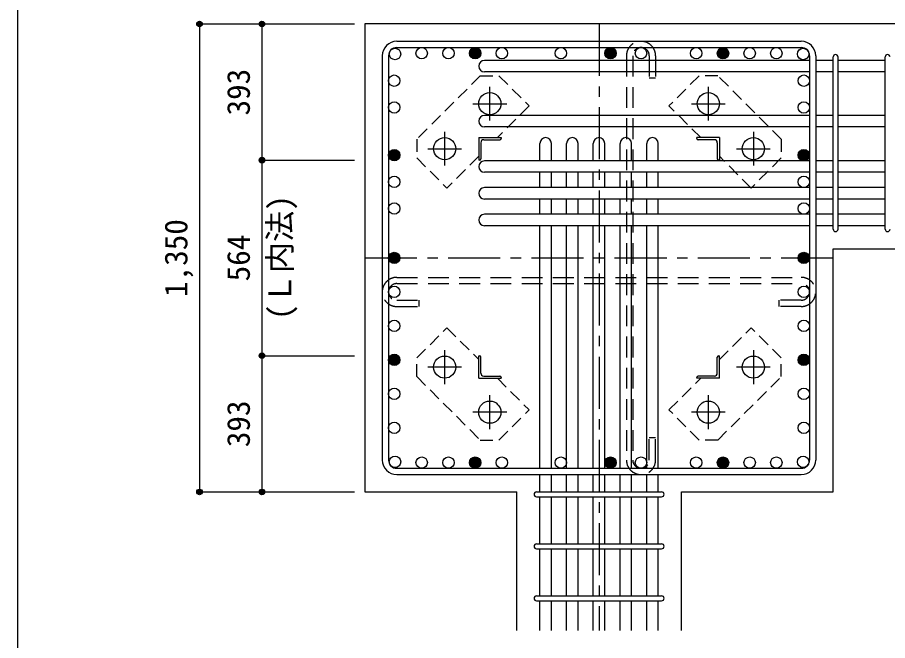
# Model space of a CAD drawing. Units: millimetres at full size, sheet at 1:30. Extents: x -5973 to 5954, y -4195 to 4201.
# Drawn here: x -5973 to -3464, y 1419 to 3217 of the extents above; entities that cross this region are included whole.
import ezdxf
from ezdxf.enums import TextEntityAlignment as Align

# ---------------------------------------------------------------- set-up
doc = ezdxf.new("R2010")
doc.units = ezdxf.units.MM
doc.header["$LTSCALE"] = 30
doc.header["$PDMODE"] = 32
doc.header["$PDSIZE"] = 15
for name, pattern in [('CHAIN1', [8, 5, -1, 1, -1]), ('DASHED1', [1.8, 1.2, -0.6]), ('DASHED2', [3, 2, -1])]:
    doc.linetypes.add(name, pattern=pattern)
for name, color, linetype in [('0-1_躯体線', 2, 'Continuous'), ('0-2_アンカー、アングル', 4, 'CHAIN1'), ('0-3_立上り筋', 4, 'Continuous'), ('0-4_フープ筋', 7, 'Continuous'), ('0-5_基礎梁筋', 7, 'Continuous'), ('0-6_スタラップ筋', 7, 'Continuous'), ('0-9_プレート', 4, 'DASHED1'), ('0-A', 4, 'Continuous'), ('0-C', 7, 'DASHED2'), ('0-D_寸法', 4, 'Continuous'), ('F-0_枠', 6, 'Continuous')]:
    doc.layers.add(name, color=color, linetype=linetype)
doc.styles.add('ＭＳ ゴシック', font='')
doc.styles.get('ＭＳ ゴシック').set_extended_font_data('MS Gothic')

msp = doc.modelspace()

# ---------------------------------------------------------------- linework, layer by layer
at = {"layer": '0-1_躯体線'}
for p, q in [((-3220.8, 3198.3), (-4970.8, 3198.3)), ((-4970.8, 3198.3), (-4970.8, 1848.3)), ((-3620.8, 2549.3), (-3220.8, 2549.3)), ((-3620.8, 1848.3), (-3620.8, 2549.3)), ((-4970.8, 1848.3), (-4533.3, 1848.3)), ((-4533.3, 1448.3), (-4533.3, 1848.3)), ((-4058.3, 1448.3), (-4058.3, 1848.3)), ((-4058.3, 1848.3), (-3620.8, 1848.3))]:
    msp.add_line(p, q, dxfattribs=at)
at = {"layer": '0-2_アンカー、アングル'}
for p, q in [((-4610.8, 2919.6), (-4610.8, 3017.1)), ((-3980.8, 3017.1), (-3980.8, 2919.6)), ((-4659.6, 2968.3), (-4562.1, 2968.3)), ((-4029.5, 2968.3), (-3932, 2968.3)), ((-4740.8, 2789.6), (-4740.8, 2887.1)), ((-3850.8, 2887.1), (-3850.8, 2789.6)), ((-4789.6, 2838.3), (-4692.1, 2838.3)), ((-3899.5, 2838.3), (-3802, 2838.3)), ((-4740.8, 2159.5), (-4740.8, 2257)), ((-3850.8, 2257), (-3850.8, 2159.5)), ((-4692.1, 2208.3), (-4789.6, 2208.3)), ((-3802, 2208.3), (-3899.5, 2208.3)), ((-4610.8, 2029.5), (-4610.8, 2127)), ((-3980.8, 2127), (-3980.8, 2029.5)), ((-4562.1, 2078.3), (-4659.6, 2078.3)), ((-3932, 2078.3), (-4029.5, 2078.3))]:
    msp.add_line(p, q, dxfattribs=at)
at = {"layer": '0-2_アンカー、アングル', "color": 3, "linetype": 'Continuous'}
for centre in [(-4610.8, 2968.3), (-3980.8, 2968.3), (-4740.8, 2838.3), (-3850.8, 2838.3), (-4740.8, 2208.3), (-3850.8, 2208.3), (-4610.8, 2078.3), (-3980.8, 2078.3)]:
    msp.add_circle(centre, 32, dxfattribs=at)
at = {"layer": '0-3_立上り筋', "color": 3}
for centre in [(-4884.1, 3111.6), (-4807.1, 3113.8), (-4730.1, 3113.8), (-4653.1, 3113.8), (-4576.1, 3113.8), (-4405.8, 3113.8), (-4262.8, 3113.8), (-4174.8, 3113.8), (-4015.5, 3113.8), (-3938.5, 3113.8), (-3861.5, 3113.8), (-3784.5, 3113.8), (-3707.5, 3111.6), (-4886.3, 3034.6), (-3705.3, 3034.6), (-4886.3, 2957.6), (-3705.3, 2957.6), (-4886.3, 2819.8), (-3705.3, 2819.8), (-4886.3, 2742.8), (-3705.3, 2742.8), (-4886.3, 2665.8), (-3705.3, 2665.8), (-4886.3, 2523.3), (-3705.3, 2523.3), (-4886.3, 2425.25), (-3705.3, 2425.25), (-4886.3, 2327.2), (-3705.3, 2327.2), (-4886.3, 2229.15), (-3705.3, 2229.15), (-4886.3, 2131.1), (-3705.3, 2131.1), (-4886.3, 2033.05), (-3705.3, 2033.05), (-4884.1, 1935), (-4807.1, 1932.8), (-4730.1, 1932.8), (-4653.1, 1932.8), (-4576.1, 1932.8), (-4405.8, 1932.8), (-4262.8, 1932.8), (-4174.8, 1932.8), (-4015.5, 1932.8), (-3938.5, 1932.8), (-3861.5, 1932.8), (-3784.5, 1932.8), (-3707.5, 1935)]:
    msp.add_circle(centre, 16.5, dxfattribs=at)
at = {"layer": '0-3_立上り筋'}
for centre, radius in [((-4653.1, 3113.8), 14.85), ((-4653.1, 3113.8), 13.2), ((-4653.1, 3113.8), 11.55), ((-4653.1, 3113.8), 9.9), ((-4653.1, 3113.8), 8.25), ((-4653.1, 3113.8), 6.6), ((-4653.1, 3113.8), 4.95), ((-4653.1, 3113.8), 3.3), ((-4653.1, 3113.8), 1.65), ((-4262.8, 3113.8), 14.85), ((-4262.8, 3113.8), 13.2), ((-4262.8, 3113.8), 11.55), ((-4262.8, 3113.8), 9.9), ((-4262.8, 3113.8), 8.25), ((-4262.8, 3113.8), 6.6), ((-4262.8, 3113.8), 4.95), ((-4262.8, 3113.8), 3.3), ((-4262.8, 3113.8), 1.65), ((-3938.5, 3113.8), 14.85), ((-3938.5, 3113.8), 13.2), ((-3938.5, 3113.8), 11.55), ((-3938.5, 3113.8), 9.9), ((-3938.5, 3113.8), 8.25), ((-3938.5, 3113.8), 6.6), ((-3938.5, 3113.8), 4.95), ((-3938.5, 3113.8), 3.3), ((-3938.5, 3113.8), 1.65), ((-4886.3, 2819.8), 14.85), ((-4886.3, 2819.8), 13.2), ((-4886.3, 2819.8), 11.55), ((-4886.3, 2819.8), 9.9), ((-4886.3, 2819.8), 8.25), ((-4886.3, 2819.8), 6.6), ((-4886.3, 2819.8), 4.95), ((-4886.3, 2819.8), 3.3), ((-4886.3, 2819.8), 1.65), ((-3705.3, 2819.8), 14.85), ((-3705.3, 2819.8), 13.2), ((-3705.3, 2819.8), 11.55), ((-3705.3, 2819.8), 9.9), ((-3705.3, 2819.8), 8.25), ((-3705.3, 2819.8), 6.6), ((-3705.3, 2819.8), 4.95), ((-3705.3, 2819.8), 3.3), ((-3705.3, 2819.8), 1.65), ((-4886.3, 2523.3), 14.85), ((-4886.3, 2523.3), 13.2), ((-4886.3, 2523.3), 11.55), ((-3705.3, 2523.3), 14.85), ((-3705.3, 2523.3), 13.2), ((-3705.3, 2523.3), 11.55), ((-4886.3, 2523.3), 9.9), ((-4886.3, 2523.3), 8.25), ((-4886.3, 2523.3), 6.6), ((-4886.3, 2523.3), 4.95), ((-4886.3, 2523.3), 3.3), ((-4886.3, 2523.3), 1.65), ((-3705.3, 2523.3), 9.9), ((-3705.3, 2523.3), 8.25), ((-3705.3, 2523.3), 6.6), ((-3705.3, 2523.3), 4.95), ((-3705.3, 2523.3), 3.3), ((-3705.3, 2523.3), 1.65), ((-4886.3, 2229.15), 14.85), ((-4886.3, 2229.15), 13.2), ((-4886.3, 2229.15), 11.55), ((-4886.3, 2229.15), 9.9), ((-4886.3, 2229.15), 8.25), ((-4886.3, 2229.15), 6.6), ((-4886.3, 2229.15), 4.95), ((-3705.3, 2229.15), 14.85), ((-3705.3, 2229.15), 13.2), ((-3705.3, 2229.15), 11.55), ((-3705.3, 2229.15), 9.9), ((-3705.3, 2229.15), 8.25), ((-3705.3, 2229.15), 6.6), ((-3705.3, 2229.15), 4.95), ((-4886.3, 2229.15), 3.3), ((-4886.3, 2229.15), 1.65), ((-3705.3, 2229.15), 3.3), ((-3705.3, 2229.15), 1.65), ((-4653.1, 1932.8), 14.85), ((-4653.1, 1932.8), 13.2), ((-4653.1, 1932.8), 11.55), ((-4653.1, 1932.8), 9.9), ((-4653.1, 1932.8), 8.25), ((-4653.1, 1932.8), 6.6), ((-4653.1, 1932.8), 4.95), ((-4653.1, 1932.8), 3.3), ((-4653.1, 1932.8), 1.65), ((-4262.8, 1932.8), 14.85), ((-4262.8, 1932.8), 13.2), ((-4262.8, 1932.8), 11.55), ((-4262.8, 1932.8), 9.9), ((-4262.8, 1932.8), 8.25), ((-4262.8, 1932.8), 6.6), ((-4262.8, 1932.8), 4.95), ((-4262.8, 1932.8), 3.3), ((-4262.8, 1932.8), 1.65), ((-3938.5, 1932.8), 14.85), ((-3938.5, 1932.8), 13.2), ((-3938.5, 1932.8), 11.55), ((-3938.5, 1932.8), 9.9), ((-3938.5, 1932.8), 8.25), ((-3938.5, 1932.8), 6.6), ((-3938.5, 1932.8), 4.95), ((-3938.5, 1932.8), 3.3), ((-3938.5, 1932.8), 1.65)]:
    msp.add_circle(centre, radius, dxfattribs=at)
at = {"layer": '0-4_フープ筋'}
for p, q in [((-4878.8, 3148.3), (-3712.8, 3148.3)), ((-4878.8, 3130.3), (-3712.8, 3130.3)), ((-4920.8, 3106.3), (-4920.8, 1940.3)), ((-4902.8, 3106.3), (-4902.8, 1940.3)), ((-3688.8, 3106.3), (-3688.8, 1940.3)), ((-3670.8, 3106.3), (-3670.8, 1940.3)), ((-4878.8, 1916.3), (-3712.8, 1916.3)), ((-4878.8, 1898.3), (-3712.8, 1898.3))]:
    msp.add_line(p, q, dxfattribs=at)
for centre, radius, start, end in [((-4878.8, 3106.3), 42, 90, 180), ((-3712.8, 3106.3), 42, 0, 90), ((-4878.8, 3106.3), 24, 90, 180), ((-3712.8, 3106.3), 24, 0, 90), ((-4878.8, 1940.3), 42, 180, 270), ((-4878.8, 1940.3), 24, 180, 270), ((-3712.8, 1940.3), 42, 270, 0), ((-3712.8, 1940.3), 24, 270, 0)]:
    msp.add_arc(centre, radius, start, end, dxfattribs=at)
at = {"layer": '0-5_基礎梁筋'}
for p, q in [((-3688.8, 3093.1), (-4626.3, 3093.1)), ((-3620.8, 3093.1), (-3670.8, 3093.1)), ((-3470.8, 3093.1), (-3606.8, 3093.1)), ((-3688.8, 3060.1), (-4626.3, 3060.1)), ((-3620.8, 3060.1), (-3670.8, 3060.1)), ((-3470.8, 3060.1), (-3606.8, 3060.1)), ((-3688.8, 2934.3), (-4626.3, 2934.3)), ((-3620.8, 2934.3), (-3670.8, 2934.3)), ((-3470.8, 2934.3), (-3606.8, 2934.3)), ((-3688.8, 2901.3), (-4626.3, 2901.3)), ((-3620.8, 2901.3), (-3670.8, 2901.3)), ((-3470.8, 2901.3), (-3606.8, 2901.3)), ((-4466.3, 2803.3), (-4466.3, 2853.8)), ((-4433.3, 2803.3), (-4433.3, 2853.8)), ((-4389.3, 2803.3), (-4389.3, 2853.8)), ((-4356.3, 2803.3), (-4356.3, 2853.8)), ((-4312.3, 2803.3), (-4312.3, 2853.8)), ((-4279.3, 2803.3), (-4279.3, 2853.8)), ((-4235.3, 2803.3), (-4235.3, 2853.8)), ((-4202.3, 2803.3), (-4202.3, 2853.8)), ((-4158.3, 2803.3), (-4158.3, 2853.8)), ((-4125.3, 2803.3), (-4125.3, 2853.8)), ((-3688.8, 2803.3), (-4626.3, 2803.3)), ((-3620.8, 2803.3), (-3670.8, 2803.3)), ((-3470.8, 2803.3), (-3606.8, 2803.3)), ((-3688.8, 2770.3), (-4626.3, 2770.3)), ((-4466.3, 2726.3), (-4466.3, 2770.3)), ((-4433.3, 2726.3), (-4433.3, 2770.3)), ((-4389.3, 2726.3), (-4389.3, 2770.3)), ((-4356.3, 2726.3), (-4356.3, 2770.3)), ((-4312.3, 2726.3), (-4312.3, 2770.3)), ((-4279.3, 2726.3), (-4279.3, 2770.3)), ((-4235.3, 2726.3), (-4235.3, 2770.3)), ((-4202.3, 2726.3), (-4202.3, 2770.3)), ((-4158.3, 2726.3), (-4158.3, 2770.3)), ((-4125.3, 2726.3), (-4125.3, 2770.3)), ((-3620.8, 2770.3), (-3670.8, 2770.3)), ((-3470.8, 2770.3), (-3606.8, 2770.3)), ((-3688.8, 2726.3), (-4626.3, 2726.3)), ((-3620.8, 2726.3), (-3670.8, 2726.3)), ((-3470.8, 2726.3), (-3606.8, 2726.3)), ((-3688.8, 2693.3), (-4626.3, 2693.3)), ((-4466.3, 2649.3), (-4466.3, 2693.3)), ((-4433.3, 2649.3), (-4433.3, 2693.3)), ((-4389.3, 2649.3), (-4389.3, 2693.3)), ((-4356.3, 2649.3), (-4356.3, 2693.3)), ((-4312.3, 2649.3), (-4312.3, 2693.3)), ((-4279.3, 2649.3), (-4279.3, 2693.3)), ((-4235.3, 2649.3), (-4235.3, 2693.3)), ((-4202.3, 2649.3), (-4202.3, 2693.3)), ((-4158.3, 2649.3), (-4158.3, 2693.3)), ((-4125.3, 2649.3), (-4125.3, 2693.3)), ((-3620.8, 2693.3), (-3670.8, 2693.3)), ((-3470.8, 2693.3), (-3606.8, 2693.3)), ((-3688.8, 2649.3), (-4626.3, 2649.3)), ((-3620.8, 2649.3), (-3670.8, 2649.3)), ((-3470.8, 2649.3), (-3606.8, 2649.3)), ((-3688.8, 2616.3), (-4626.3, 2616.3)), ((-4466.3, 1916.3), (-4466.3, 2616.3)), ((-4433.3, 1916.3), (-4433.3, 2616.3)), ((-4389.3, 1916.3), (-4389.3, 2616.3)), ((-4356.3, 1916.3), (-4356.3, 2616.3)), ((-4312.3, 1916.3), (-4312.3, 2616.3)), ((-4279.3, 1916.3), (-4279.3, 2616.3)), ((-4235.3, 1916.3), (-4235.3, 2616.3)), ((-4202.3, 1916.3), (-4202.3, 2616.3)), ((-4158.3, 1916.3), (-4158.3, 2616.3)), ((-4125.3, 1916.3), (-4125.3, 2616.3)), ((-3620.8, 2616.3), (-3670.8, 2616.3)), ((-3470.8, 2616.3), (-3606.8, 2616.3)), ((-4466.3, 1848.3), (-4466.3, 1898.3)), ((-4433.3, 1848.3), (-4433.3, 1898.3)), ((-4389.3, 1848.3), (-4389.3, 1898.3)), ((-4356.3, 1848.3), (-4356.3, 1898.3)), ((-4312.3, 1848.3), (-4312.3, 1898.3)), ((-4279.3, 1848.3), (-4279.3, 1898.3)), ((-4235.3, 1848.3), (-4235.3, 1898.3)), ((-4202.3, 1848.3), (-4202.3, 1898.3)), ((-4158.3, 1848.3), (-4158.3, 1898.3)), ((-4125.3, 1848.3), (-4125.3, 1898.3)), ((-4466.3, 1698.3), (-4466.3, 1834.3)), ((-4433.3, 1698.3), (-4433.3, 1834.3)), ((-4389.3, 1698.3), (-4389.3, 1834.3)), ((-4356.3, 1698.3), (-4356.3, 1834.3)), ((-4312.3, 1698.3), (-4312.3, 1834.3)), ((-4279.3, 1698.3), (-4279.3, 1834.3)), ((-4235.3, 1698.3), (-4235.3, 1834.3)), ((-4202.3, 1698.3), (-4202.3, 1834.3)), ((-4158.3, 1698.3), (-4158.3, 1834.3)), ((-4125.3, 1698.3), (-4125.3, 1834.3)), ((-4466.3, 1548.3), (-4466.3, 1684.3)), ((-4433.3, 1548.3), (-4433.3, 1684.3)), ((-4389.3, 1548.3), (-4389.3, 1684.3)), ((-4356.3, 1548.3), (-4356.3, 1684.3)), ((-4312.3, 1548.3), (-4312.3, 1684.3)), ((-4279.3, 1548.3), (-4279.3, 1684.3)), ((-4235.3, 1548.3), (-4235.3, 1684.3)), ((-4202.3, 1548.3), (-4202.3, 1684.3)), ((-4158.3, 1548.3), (-4158.3, 1684.3)), ((-4125.3, 1548.3), (-4125.3, 1684.3)), ((-4466.3, 1448.3), (-4466.3, 1534.3)), ((-4433.3, 1448.3), (-4433.3, 1534.3)), ((-4389.3, 1448.3), (-4389.3, 1534.3)), ((-4356.3, 1448.3), (-4356.3, 1534.3)), ((-4312.3, 1448.3), (-4312.3, 1534.3)), ((-4279.3, 1448.3), (-4279.3, 1534.3)), ((-4235.3, 1448.3), (-4235.3, 1534.3)), ((-4202.3, 1448.3), (-4202.3, 1534.3)), ((-4158.3, 1448.3), (-4158.3, 1534.3)), ((-4125.3, 1448.3), (-4125.3, 1534.3))]:
    msp.add_line(p, q, dxfattribs=at)
for centre, start, end in [((-4626.3, 3076.6), 90, 270), ((-4626.3, 2917.8), 90, 270), ((-4449.8, 2853.8), 0, 180), ((-4372.8, 2853.8), 0, 180), ((-4295.8, 2853.8), 0, 180), ((-4218.8, 2853.8), 0, 180), ((-4141.8, 2853.8), 0, 180), ((-4626.3, 2786.8), 90, 270), ((-4626.3, 2709.8), 90, 270), ((-4626.3, 2632.8), 90, 270)]:
    msp.add_arc(centre, 16.5, start, end, dxfattribs=at)
at = {"layer": '0-6_スタラップ筋'}
for p, q in [((-3620.8, 2606.3), (-3620.8, 3103.1)), ((-3606.8, 2606.3), (-3606.8, 3103.1)), ((-3470.8, 2606.3), (-3470.8, 3103.1)), ((-4476.3, 1848.3), (-4115.3, 1848.3)), ((-4476.3, 1834.3), (-4115.3, 1834.3)), ((-4476.3, 1698.3), (-4115.3, 1698.3)), ((-4476.3, 1684.3), (-4115.3, 1684.3)), ((-4476.3, 1548.3), (-4115.3, 1548.3)), ((-4476.3, 1534.3), (-4115.3, 1534.3))]:
    msp.add_line(p, q, dxfattribs=at)
for centre, start, end in [((-3613.8, 3103.1), 0, 180), ((-3613.8, 3103.1), 0, 180), ((-3613.8, 3103.1), 0, 180), ((-3613.8, 3103.1), 0, 180), ((-3463.8, 3103.1), 0, 180), ((-3613.8, 2606.3), 180, 0), ((-3613.8, 2606.3), 180, 0), ((-3613.8, 2606.3), 180, 0), ((-3613.8, 2606.3), 180, 0), ((-3463.8, 2606.3), 180, 0), ((-4476.3, 1841.3), 90, 270), ((-4476.3, 1841.3), 90, 270), ((-4476.3, 1841.3), 90, 270), ((-4476.3, 1841.3), 90, 270), ((-4115.3, 1841.3), 270, 90), ((-4115.3, 1841.3), 270, 90), ((-4115.3, 1841.3), 270, 90), ((-4115.3, 1841.3), 270, 90), ((-4476.3, 1691.3), 90, 270), ((-4115.3, 1691.3), 270, 90), ((-4476.3, 1541.3), 90, 270), ((-4115.3, 1541.3), 270, 90)]:
    msp.add_arc(centre, 7, start, end, dxfattribs=at)
at = {"layer": '0-9_プレート'}
for p, q in [((-4638.21, 3048.84), (-4821.35, 2865.7)), ((-4638.21, 3048.84), (-4584.47, 3048.84)), ((-4584.47, 3048.84), (-4497.49, 2961.87)), ((-4007.14, 3048.85), (-4094.11, 2961.87)), ((-3953.4, 3048.85), (-4007.14, 3048.85)), ((-3770.26, 2865.71), (-3953.4, 3048.85)), ((-4497.49, 2961.87), (-4589.06, 2870.3)), ((-4002.54, 2870.3), (-4094.11, 2961.87)), ((-4821.35, 2865.7), (-4821.35, 2811.96)), ((-3770.26, 2865.71), (-3770.26, 2811.97)), ((-4821.35, 2811.96), (-4734.37, 2724.99)), ((-4642.8, 2816.56), (-4734.37, 2724.99)), ((-3857.23, 2724.99), (-3948.8, 2816.56)), ((-3770.26, 2811.97), (-3857.23, 2724.99)), ((-4821.35, 2234.63), (-4734.37, 2321.61)), ((-4734.37, 2321.61), (-4642.8, 2230.04)), ((-3948.8, 2230.04), (-3857.23, 2321.61)), ((-3770.25, 2234.63), (-3857.23, 2321.61)), ((-4821.35, 2180.89), (-4821.35, 2234.63)), ((-3770.25, 2180.9), (-3770.25, 2234.63)), ((-4821.35, 2180.89), (-4638.2, 1997.75)), ((-4589.06, 2176.3), (-4497.49, 2084.73)), ((-4094.11, 2084.73), (-4002.54, 2176.3)), ((-3953.39, 1997.75), (-3770.25, 2180.9)), ((-4584.47, 1997.75), (-4497.49, 2084.73)), ((-4007.13, 1997.75), (-4094.11, 2084.73)), ((-4638.2, 1997.75), (-4584.47, 1997.75)), ((-3953.39, 1997.75), (-4007.13, 1997.75))]:
    msp.add_line(p, q, dxfattribs=at)
at = {"layer": '0-A'}
for p, q in [((-4642.8, 2870.3), (-4577.8, 2870.3)), ((-4642.8, 2870.3), (-4642.8, 2805.3)), ((-4628.3, 2864.3), (-4581.8, 2864.3)), ((-4577.8, 2870.3), (-4577.8, 2868.3)), ((-3948.8, 2870.3), (-4013.8, 2870.3)), ((-4013.8, 2868.3), (-4013.8, 2870.3)), ((-3963.3, 2864.3), (-4009.8, 2864.3)), ((-3948.8, 2870.3), (-3948.8, 2805.3)), ((-4636.8, 2855.8), (-4636.8, 2809.3)), ((-3954.8, 2855.8), (-3954.8, 2809.3)), ((-4640.8, 2805.3), (-4642.8, 2805.3)), ((-3948.8, 2805.3), (-3950.8, 2805.3)), ((-4642.8, 2241.3), (-4640.8, 2241.3)), ((-4642.8, 2176.3), (-4642.8, 2241.3)), ((-4636.8, 2190.8), (-4636.8, 2237.3)), ((-3954.8, 2190.8), (-3954.8, 2237.3)), ((-3950.8, 2241.3), (-3948.8, 2241.3)), ((-3948.8, 2176.3), (-3948.8, 2241.3)), ((-4642.8, 2176.3), (-4577.8, 2176.3)), ((-4628.3, 2182.3), (-4581.8, 2182.3)), ((-4577.8, 2178.3), (-4577.8, 2176.3)), ((-4013.8, 2176.3), (-4013.8, 2178.3)), ((-3948.8, 2176.3), (-4013.8, 2176.3)), ((-3963.3, 2182.3), (-4009.8, 2182.3))]:
    msp.add_line(p, q, dxfattribs=at)
for centre, radius, start, end in [((-4628.3, 2855.8), 8.5, 90, 180), ((-4581.8, 2868.3), 4, 270, 0), ((-4009.8, 2868.3), 4, 180, 270), ((-3963.3, 2855.8), 8.5, 0, 90), ((-4640.8, 2809.3), 4, 270, 0), ((-3950.8, 2809.3), 4, 180, 270), ((-4640.8, 2237.3), 4, 0, 90), ((-3950.8, 2237.3), 4, 90, 180), ((-4628.3, 2190.8), 8.5, 180, 270), ((-3963.3, 2190.8), 8.5, 270, 0), ((-4581.8, 2178.3), 4, 0, 90), ((-4009.8, 2178.3), 4, 90, 180)]:
    msp.add_arc(centre, radius, start, end, dxfattribs=at)
at = {"layer": '0-C'}
for p, q in [((-4216.8, 3106.3), (-4216.8, 1940.3)), ((-4198.8, 3106.3), (-4198.8, 1940.3)), ((-4150.8, 3106.3), (-4150.8, 3042.3)), ((-4132.8, 3106.3), (-4132.8, 3042.3)), ((-4132.8, 3042.3), (-4150.8, 3042.3)), ((-4878.8, 2467.25), (-3712.8, 2467.25)), ((-4878.8, 2449.25), (-3712.8, 2449.25)), ((-4878.8, 2401.25), (-4814.8, 2401.25)), ((-4814.8, 2383.25), (-4814.8, 2401.25)), ((-3712.8, 2401.25), (-3776.8, 2401.25)), ((-4878.8, 2383.25), (-4814.8, 2383.25)), ((-4150.8, 1940.3), (-4150.8, 2004.3))]:
    msp.add_line(p, q, dxfattribs=at)
for points in [[(-3712.8, 2383.25), (-3776.8, 2383.25), (-3776.8, 2401.25)], [(-4132.8, 1940.3), (-4132.8, 2004.3), (-4150.8, 2004.3)]]:
    msp.add_lwpolyline(points, dxfattribs=at)
for centre, radius, start, end in [((-4174.8, 3106.3), 42, 0, 180), ((-4174.8, 3106.3), 24, 0, 180), ((-4878.8, 2425.25), 42, 90, 270), ((-3712.8, 2425.25), 42, 270, 90), ((-4878.8, 2425.25), 24, 90, 270), ((-3712.8, 2425.25), 24, 270, 90), ((-4174.8, 1940.3), 42, 180, 0), ((-4174.8, 1940.3), 24, 180, 0)]:
    msp.add_arc(centre, radius, start, end, dxfattribs=at)
at = {"layer": '0-D_寸法'}
for p, q in [((-5447.84, 3198.3), (-5447.84, 1848.3)), ((-5447.84, 3198.3), (-5267.84, 3198.3)), ((-5267.84, 3198.3), (-5267.84, 2805.3)), ((-5267.84, 3198.3), (-5000.8, 3198.3)), ((-5267.84, 2805.3), (-5000.8, 2805.3)), ((-5267.84, 2805.3), (-5267.84, 2241.3)), ((-5267.84, 2241.3), (-5000.8, 2241.3)), ((-5267.84, 2241.3), (-5267.84, 1848.3)), ((-5447.84, 1848.3), (-5267.84, 1848.3)), ((-5267.84, 1848.3), (-5000.8, 1848.3))]:
    msp.add_line(p, q, dxfattribs=at)
at = {"layer": '0-D_寸法', "linetype": 'CHAIN1'}
for p, q in [((-4295.8, 3198.3), (-4295.8, 1448.3)), ((-4970.8, 2523.3), (-3620.8, 2523.3))]:
    msp.add_line(p, q, dxfattribs=at)
at = {"layer": '0-D_寸法'}
for centre, radius in [((-5447.84, 3198.3), 8), ((-5447.84, 3198.3), 7.2), ((-5447.84, 3198.3), 6.4), ((-5447.84, 3198.3), 5.6), ((-5447.84, 3198.3), 4.8), ((-5447.84, 3198.3), 4), ((-5447.84, 3198.3), 3.2), ((-5447.84, 3198.3), 2.4), ((-5447.84, 3198.3), 1.6), ((-5447.84, 3198.3), 0.8), ((-5267.84, 3198.3), 8), ((-5267.84, 3198.3), 7.2), ((-5267.84, 3198.3), 6.4), ((-5267.84, 3198.3), 5.6), ((-5267.84, 3198.3), 4.8), ((-5267.84, 3198.3), 4), ((-5267.84, 3198.3), 3.2), ((-5267.84, 3198.3), 2.4), ((-5267.84, 3198.3), 1.6), ((-5267.84, 3198.3), 0.8), ((-5267.84, 2805.3), 8), ((-5267.84, 2805.3), 7.2), ((-5267.84, 2805.3), 6.4), ((-5267.84, 2805.3), 5.6), ((-5267.84, 2805.3), 4.8), ((-5267.84, 2805.3), 4), ((-5267.84, 2805.3), 3.2), ((-5267.84, 2805.3), 2.4), ((-5267.84, 2805.3), 1.6), ((-5267.84, 2805.3), 0.8), ((-5267.84, 2241.3), 8), ((-5267.84, 2241.3), 7.2), ((-5267.84, 2241.3), 6.4), ((-5267.84, 2241.3), 5.6), ((-5267.84, 2241.3), 4.8), ((-5267.84, 2241.3), 4), ((-5267.84, 2241.3), 3.2), ((-5267.84, 2241.3), 2.4), ((-5267.84, 2241.3), 1.6), ((-5267.84, 2241.3), 0.8), ((-5447.84, 1848.3), 8), ((-5447.84, 1848.3), 7.2), ((-5447.84, 1848.3), 6.4), ((-5447.84, 1848.3), 5.6), ((-5447.84, 1848.3), 4.8), ((-5447.84, 1848.3), 4), ((-5447.84, 1848.3), 3.2), ((-5447.84, 1848.3), 2.4), ((-5447.84, 1848.3), 1.6), ((-5447.84, 1848.3), 0.8), ((-5267.84, 1848.3), 8), ((-5267.84, 1848.3), 7.2), ((-5267.84, 1848.3), 6.4), ((-5267.84, 1848.3), 5.6), ((-5267.84, 1848.3), 4.8), ((-5267.84, 1848.3), 4), ((-5267.84, 1848.3), 3.2), ((-5267.84, 1848.3), 2.4), ((-5267.84, 1848.3), 1.6), ((-5267.84, 1848.3), 0.8)]:
    msp.add_circle(centre, radius, dxfattribs=at)
at = {"layer": '0-D_寸法', "color": 7}
for p in [(-5447.84, 3198.3), (-5447.84, 3198.3), (-5267.84, 3198.3), (-5267.84, 3198.3), (-5267.84, 2805.3), (-5267.84, 2805.3), (-5267.84, 2241.3), (-5267.84, 2241.3), (-5447.84, 1848.3), (-5447.84, 1848.3), (-5267.84, 1848.3), (-5267.84, 1848.3)]:
    msp.add_point(p, dxfattribs=at)
at = {"layer": 'F-0_枠'}
msp.add_line((-5972.88, 4201.15), (-5972.88, -4195.24), dxfattribs=at)

# ---------------------------------------------------------------- texts
at = {"layer": '0-D_寸法', "style": 'ＭＳ ゴシック'}
for s, p in [('393', (-5282.84, 2934.3)), ('(Ｌ内法)', (-5163.37, 2344.54)), ('1,350', (-5462.84, 2410.8)), ('564', (-5282.84, 2455.8)), ('393', (-5282.84, 1977.3))]:
    msp.add_text(s, height=65.98, rotation=90, dxfattribs=at).set_placement(p, align=Align.BOTTOM_LEFT)

doc.saveas('drawing.dxf')
